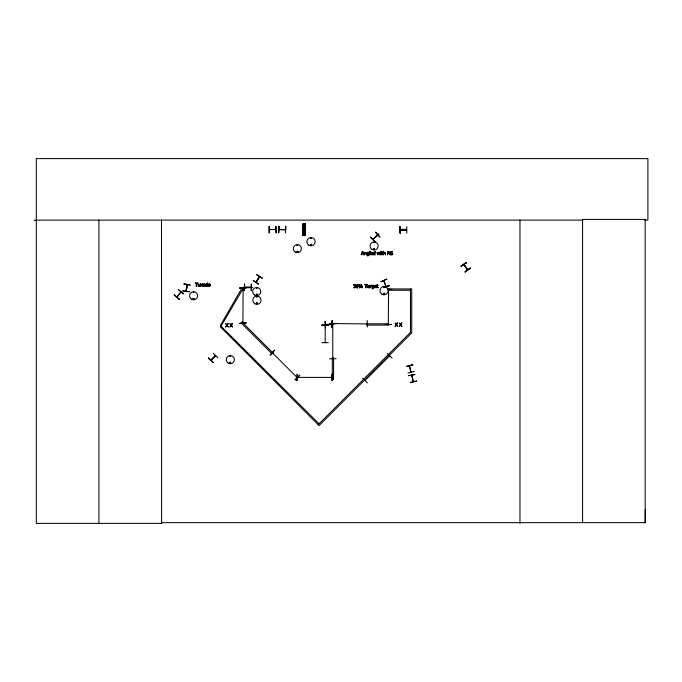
<?xml version="1.0" encoding="UTF-8"?>
<svg xmlns="http://www.w3.org/2000/svg" width="682" height="682" viewBox="0 0 682 682"><rect width="100%" height="100%" fill="white"/><g stroke="black" fill="none" stroke-linecap="round" stroke-linejoin="round"><path stroke-width="1.02" d="M644.712 220.107L647.9 220.107L647.9 158.616L36.299 158.616L36.299 523.384L161.6 523.384L161.515 522.668L645.181 522.668L645.274 509.48M272.783 352.713L272.996 353.336L272.638 352.671M297.156 377.504L272.468 352.867L273.15 353.088M386.123 286.73L383.693 280.643L384.128 280.66M187.064 284.778L186.348 291.154L187.115 284.641L186.271 291.146L186.374 290.413M182.861 291.052L189.332 291.819M186.007 290.941L186.109 290.362M186.033 291.009L186.791 284.692M190.167 285.025L183.748 283.865L190.176 284.974M242.869 288.733L242.911 288.051M243.159 322.859L242.903 322.228L243.133 322.944M332.722 324.462L332.765 323.78M332.918 323.583L332.995 324.504L332.918 323.549M388.297 324.444L388.552 323.737L388.518 324.436M192.946 298.801C194.805 296.747 193.577 301.18 193.066 298.511M229.979 356.234L230.678 356.328L230.022 356.149M256.389 288.06L257.046 288.324L256.458 287.983M256.568 296.934L257.276 296.841L256.603 296.755M257.105 294.675C256.287 292.987 256.338 296.176 257.105 294.479M257.344 294.743C256.253 292.476 255.912 296.303 257.242 294.871M257.361 303.268C256.04 304.709 256.935 301.615 257.25 303.464M296.994 245.264L297.659 245.085L297.071 245.426M297.778 251.811C297.028 250.089 296.747 253.175 297.744 251.692M297.983 251.692C296.346 253.602 297.011 249.817 297.923 251.539M310.591 244.625C311.333 246.347 311.623 243.261 310.625 244.744M373.472 249.015C375.552 247.037 373.745 251.419 373.693 248.598M374.461 242.579L373.796 242.758L374.384 242.425M373.668 249.015C374.836 247.677 374.307 250.337 373.727 249.109M384.486 293.814C383.71 292.22 383.523 294.931 384.401 293.899M384.631 293.857C383.693 291.419 383.071 295.817 384.691 293.703M242.877 288.188L243.176 288.75M332.731 323.916L333.029 324.368M388.552 323.848L388.297 324.376L388.587 289.68M388.552 290.174L388.552 289.56M325.169 325.229L325.195 342.355M464.118 265.093L464.024 264.437M297.25 377.623L297.309 377.257M372.858 239.22L377.538 234.719M193.27 292.194L193.756 292.68L193.492 292.058M229.825 362.372C230.593 365.075 231.207 360.403 229.766 362.815M256.372 302.953C257.421 305.698 257.472 300.864 256.406 303.567M333.021 358.655L333.021 358.084M467.733 269.799L467.323 269.202M181.011 292.049L177.064 297.011M332.475 323.882L332.987 323.78M367.095 323.916L332.466 323.549M269.399 229.467L275.92 229.467L269.467 229.689M244.582 287.258L245.239 287.489M278.904 229.467L285.332 229.715M406.14 230.124C408.092 229.135 398.612 229.05 400.794 230.124M253.269 280.49L258.657 284.181L253.218 280.575M262.22 278.299L256.688 274.837M259.271 276.611L256.236 282.237M256.142 282.263L259.535 276.653L256.219 282.178M389.669 355.808L364.989 380.488M389.209 356.183L389.55 355.885M373.548 238.981L378.928 233.883L373.105 239.382M311.521 245.034C308.946 245.904 312.211 242.698 311.307 245.247M174.294 294.965L179.153 299.33L174.268 295.008M178.428 289.807L183.458 293.959M180.824 291.845L177.039 296.994M325.553 324.351L331.998 324.308M332.466 323.583L332.987 323.618M332.143 377.402L297.318 377.402M252.681 287.557L244.719 287.224M211.147 360.215L215.708 355.603L211.028 360.292M208.368 358.178L213.261 362.5L208.394 358.152M213.21 353.285L217.908 357.794M211.07 360.241L215.665 355.654M294.956 379.755L299.594 375.168M295.187 379.976L299.765 375.339M362.756 378.28L367.359 382.892M387.427 353.6L392.099 358.144M389.396 356.439L389.831 355.97M318.17 424.69L410.453 332.407L410.453 288.955M370.411 237.259L374.981 241.914M409.507 365.859L410.922 372.082M413.48 381.57L411.689 375.347M384.341 293.976L383.872 294.036M466.582 262.613L461.049 266.057L466.607 262.647M461.066 266.082L466.42 262.374M461.203 266.287L466.556 262.57M464.161 264.514L467.477 269.867M465.013 271.794L470.375 268.077M465.15 271.99L470.324 268.009L465.167 272.016M215.324 355.561L210.866 360.13M297.267 377.368L296.644 376.993L297.096 377.513M331.554 377.368L332.083 377.623M193.688 299.228C194.805 297.719 191.992 299.014 193.773 299.142M383.975 286.926L384.06 287.633L384.06 286.952M385.057 287.523L389.277 285.528M406.421 366.498L412.763 364.989M407.981 373.02L414.298 371.417M408.612 375.688L415.031 374.503L408.603 375.654M410.223 382.44L416.566 380.931M410.274 382.67L416.625 381.195M406.591 230.124L400.189 230.056M244.65 287.258L251.087 287.224L250.285 287.557M304.257 235.418L304.044 234.923M311.018 238.632C309.884 237.771 312.33 238.291 310.787 238.538M373.958 248.444L374.52 248.598M230.337 363.105C231.803 361.937 228.743 362.457 230.431 363.037M239.766 287.983L246.279 287.94M387.939 289.185L391.664 289.518L387.939 289.5M387.939 289.458L391.664 289.432M332.313 320.48L332.04 327.684L332.296 320.48L332.313 326.993M367.214 320.472L367.3 326.993M329.619 323.788L336.132 323.669M385.151 324.496L391.664 324.419L387.947 324.803M325.502 327.727L325.135 321.205L325.459 327.727M336.132 358.655L329.619 358.792M297.224 374.256L296.909 380.778L297.139 374.256M321.793 325.161L328.315 325.169M321.793 342.662L328.315 342.679M34.1 220.363L36.299 220.354M36.299 220.107L582.581 220.107M303.132 224.983L305.306 224.983M303.132 225.776L305.306 225.776M269.04 226.322L269.066 232.835M399.848 226.688L400.206 233.201L399.874 226.688M406.728 226.688L406.77 233.201M303.132 226.978L305.306 226.978M303.132 228.035L305.306 228.035M303.132 229.229L305.306 229.229M278.904 229.689L285.443 229.689M400.189 230.132L406.745 230.132L400.189 230.294M285.426 232.835L285.784 226.322L285.468 232.835M303.132 234.361L305.306 234.361M302.774 234.693L305.672 234.693M302.774 234.787L305.672 234.787M244.582 284.113L244.25 290.634L244.497 284.113M244.565 287.489L251.121 287.489M246.424 287.651L251.59 287.651M410.453 290.225L388.723 290.225L388.723 288.955L411.723 288.955L411.723 332.407L410.453 332.407L411.348 333.31L319.065 425.585L220.533 327.045L243.15 288.52L242.059 287.881L220.329 325.519L319.065 423.795M251.104 290.634L251.189 284.113M366.72 323.822L388.442 323.822L388.442 325.092L366.72 325.092L366.601 323.873M182.895 290.779L189.357 291.581M325.621 324.615L332.006 324.606L325.45 324.683M386.072 286.653L383.83 280.703M413.215 381.545L411.749 375.262M243.133 288.051L242.911 322.884M256.816 274.633L262.391 278.009M178.573 289.62L183.663 293.695M174.234 295.042L179.323 299.117M388.271 290.182L388.297 289.611M464.092 264.497L467.707 269.714M208.598 357.948L213.253 362.509M370.607 237.072L375.151 241.743M463.769 264.59L467.502 269.978M409.43 365.85L410.948 372.236M332.756 358.024L332.765 358.613L332.765 323.848M332.023 321.162L332.066 327.684M332.475 377.044L332.125 374.256L332.168 380.769L332.492 378.902M332.219 374.256L332.262 380.769M645.181 522.668L645.181 219.399L582.581 219.399L582.581 522.668M519.974 220.107L519.974 523.384M400.163 226.688L400.163 233.201M305.306 235.554L305.306 223.781L305.186 235.554M305.135 223.781L305.135 235.554M304.88 223.781L304.905 235.554M304.726 223.781L304.769 235.554M304.718 223.781L304.718 235.554M304.556 235.554L303.891 235.554M303.533 223.79L303.558 235.563M303.388 223.79L303.302 235.563L303.294 223.79M303.115 223.79L303.132 235.563M278.81 226.322L278.81 232.835M276.253 232.835L275.92 226.322L275.963 232.835M269.305 226.322L269.305 232.835M251.436 284.113L251.436 290.634M161.506 220.107L161.6 523.384M98.907 220.107L98.907 523.384M355.45 286.082A0.963 0.963 0 0 0 354.947 285.767L354.188 285.741L354.188 284.82L355.629 284.42L353.745 284.42C353.472 286.636 357.3 286.747 353.6 287.736L355.186 287.736L355.629 286.483A0.853 0.853 0 0 0 355.296 285.937M356.106 285.707C357.743 293.473 359.9 280.012 356.106 285.707M356.584 285.536C356.771 291.078 358.945 282.715 356.584 285.536M358.732 285.136C359.764 289.015 361.17 282.314 358.732 285.136M361.255 286.67C362.287 290.549 363.694 283.84 361.255 286.67M368.979 254.608L368.527 255.707L367.061 255.767C371.238 254.599 364.239 255.094 367.692 252.263A1.159 1.159 0 0 1 368.544 252.425L368.979 252.314L368.979 254.608M373.847 287.565L373.404 288.665L371.929 288.725C376.114 287.565 369.115 288.051 372.56 285.229A1.159 1.159 0 0 1 373.412 285.391L373.847 285.281L373.847 287.565M210.388 285.17L210.073 286.176A1.023 1.023 0 0 1 209.485 286.508L208.249 285.963L208.394 284.164A1.032 1.032 0 0 1 208.982 283.823L209.485 283.823A1.014 1.014 0 0 1 210.073 284.155L210.388 285.17M359.15 285.067C359.269 287.855 360.667 283.686 359.15 285.067M361.673 286.602C361.775 289.407 363.208 285.17 361.673 286.602M202.989 284.88L203.5 286.321L205.154 286.295L203.424 285.426L205.205 285.212L204.762 283.959L203.688 283.891L202.989 284.88M205.487 284.871L205.87 286.329L207.635 286.457L207.635 282.86L207.2 283.976A1.176 1.176 0 0 0 206.339 283.823A1.014 1.014 0 0 0 205.794 284.164L205.487 284.871M370.531 253.32L371.042 254.761L372.696 254.744L370.965 253.866L372.739 253.653L372.304 252.4L371.221 252.34L370.531 253.32M373.02 253.312L373.404 254.778L375.168 254.898L375.168 251.3L374.733 252.417A1.176 1.176 0 0 0 373.881 252.272A1.014 1.014 0 0 0 373.335 252.604L373.02 253.312M374.324 286.287L374.827 287.727L376.481 287.702L374.759 286.824L376.532 286.619L376.097 285.366L375.015 285.298L374.324 286.287M390.65 252.178C391.911 254.25 393.693 254.139 390.607 254.693C392.823 256.1 393.898 252.672 391.221 252.681C391.315 251.394 394.349 251.956 391.323 251.462A1.1 1.1 0 0 0 390.812 251.828L390.65 252.178M208.573 284.726C208.888 288.733 211.028 282.655 208.573 284.726M205.964 284.761C206.271 288.597 208.138 282.612 205.964 284.761M373.497 253.201C373.813 257.037 375.68 251.061 373.497 253.201M367.513 286.866L367.487 287.113A0.887 0.887 0 0 0 367.624 287.582L369.542 287.864L369.388 285.528L367.7 285.332L369.115 286.159L367.513 286.866M367.308 253.175C367.649 256.824 369.456 251.112 367.308 253.175M372.176 286.133C372.525 289.79 374.333 284.079 372.176 286.133M303.754 228.513C304.343 230.354 305.186 227.208 303.754 228.513M367.965 286.909L368.621 287.514L369.115 286.508L367.965 286.909M379.968 252.314L379.542 254.318L378.911 252.314L377.939 254.318L377.035 252.314L377.692 254.898L378.723 252.911L379.755 254.898L380.411 252.314L379.968 252.314M203.475 284.59C205.112 286.176 204.822 283.107 203.475 284.59M371.017 253.031C372.645 254.616 372.329 251.564 371.017 253.031M374.81 285.997C376.447 287.574 376.149 284.513 374.81 285.997M361.946 253.934L361.17 254.898L362.33 251.453L362.892 251.453L364.052 254.898L363.259 253.934L361.946 253.934M362.602 251.922L362.074 253.551L363.131 253.551L362.602 251.922M361.511 284.42L359.704 287.864L361.511 284.42M227.831 323.626L226.995 324.982L225.648 323.626L226.705 325.348L225.614 327.07L226.961 325.698L228.325 327.07L227.251 325.331L228.325 323.626L227.831 323.626M232.059 323.626L231.224 324.982L229.877 323.626L230.942 325.348L229.843 327.07L231.189 325.698L232.553 327.07L231.479 325.331L232.553 323.626L232.059 323.626M397.248 323.012L396.413 324.359L395.066 323.012L396.131 324.726L395.04 326.448L396.387 325.075L397.751 326.448L396.668 324.709L397.742 323.012L397.248 323.012M401.476 323.012L400.641 324.359L399.294 323.012L400.36 324.726L399.268 326.448L400.615 325.075L401.979 326.448L400.897 324.709L401.979 323.012L401.476 323.012M202.315 283.874L201.676 284.837L200.525 283.874L201.412 285.178L200.517 286.457L201.65 285.477L202.81 286.457L201.923 285.144L202.81 283.874L202.315 283.874M274.59 350.173L270.268 355.066L274.59 350.173M242.136 322.126L241.24 323.029L271.965 353.753L272.86 352.858L242.136 322.126M375.603 232.212L379.925 237.106L375.586 232.23M370.752 285.894L370.156 287.864L370.156 285.281L371.52 285.289L370.752 285.894M364.972 252.451L364.35 252.314L364.35 254.898L364.785 252.971L365.45 252.655L366.379 254.898L366.26 252.638L364.972 252.451M384.085 252.451L383.455 251.3L383.455 254.898L383.889 252.971L384.563 252.655L385.492 254.898L385.364 252.638L384.085 252.451M199.741 286.167L198.283 286.159L198.147 283.874L199.067 286.116L199.741 285.801L200.176 283.874L200.176 286.457L199.741 286.167M386.839 279.126L380.863 281.76L386.822 279.1M389.277 285.545L384.929 287.19L389.311 285.613M383.113 254.488L382.397 254.403L382.338 252.681L383.139 252.314L381.903 251.573C381.409 252.204 381.732 256.057 383.139 254.488M378.212 287.446L377.496 287.369L377.436 285.639L378.237 285.281L377.001 284.539C376.498 285.161 376.831 289.023 378.237 287.446M412.704 364.725L406.446 366.584L412.704 364.725M246.279 287.668L239.766 288.068L246.279 287.668M246.279 322.927L239.766 323.328L246.279 322.927M336.132 323.43L329.619 323.797L336.132 323.396M328.315 325.024L321.793 325.212L328.315 325.007M305.476 223.781L302.961 223.79L302.961 235.563L305.476 235.554L305.468 223.781M278.904 226.322L278.546 232.835L278.861 226.322M370.053 251.3L369.618 251.3L369.618 254.898L370.053 254.898L370.053 251.3M381.264 251.436L380.769 251.88L381.264 251.436M388.263 251.453L387.615 251.453L387.615 254.898L388.041 251.931L390.078 254.898L390.078 251.453L389.652 254.181L388.263 251.453M381.238 252.314L380.803 252.314L380.803 254.898L381.238 254.898L381.238 252.314M197.848 283.013L195.086 283.013L196.237 283.422L196.237 286.457L196.697 286.457L196.697 283.422L197.848 283.013M367.359 284.42L364.589 284.42L365.74 284.829L365.74 287.864L366.2 287.864L366.2 284.829L367.359 284.42M333.566 357.709L332.296 357.709L332.296 379.431L333.566 379.431L333.566 357.709M303.729 235.563L303.729 223.79L303.678 235.563M308.955 245.264A4.126 4.126 0 0 0 315.135 241.692A4.126 4.126 0 0 0 308.955 238.129A4.126 4.126 0 0 0 308.955 245.264M295.332 252.144A4.041 4.041 0 0 0 301.393 248.649A4.041 4.041 0 0 0 295.332 245.145A4.041 4.041 0 0 0 295.332 252.144M254.855 303.797A4.126 4.126 0 0 0 261.036 300.225A4.126 4.126 0 0 0 254.855 296.653A4.126 4.126 0 0 0 254.855 303.797M254.701 295.042A4.058 4.058 0 0 0 260.788 291.529A4.058 4.058 0 0 0 254.701 288.017A4.058 4.058 0 0 0 254.701 295.042M372.065 249.493A4.075 4.075 0 0 0 378.178 245.963A4.075 4.075 0 0 0 372.065 242.442A4.075 4.075 0 0 0 372.065 249.493M191.557 299.253A4.041 4.041 0 0 0 197.618 295.758A4.041 4.041 0 0 0 191.557 292.254A4.041 4.041 0 0 0 191.557 299.253M228.3 363.139A4.066 4.066 0 0 0 234.403 359.619A4.066 4.066 0 0 0 228.3 356.098A4.066 4.066 0 0 0 228.3 363.139M382.005 294.223A4.126 4.126 0 0 0 388.186 290.66A4.126 4.126 0 0 0 382.005 287.088A4.126 4.126 0 0 0 382.005 294.223"/></g></svg>
